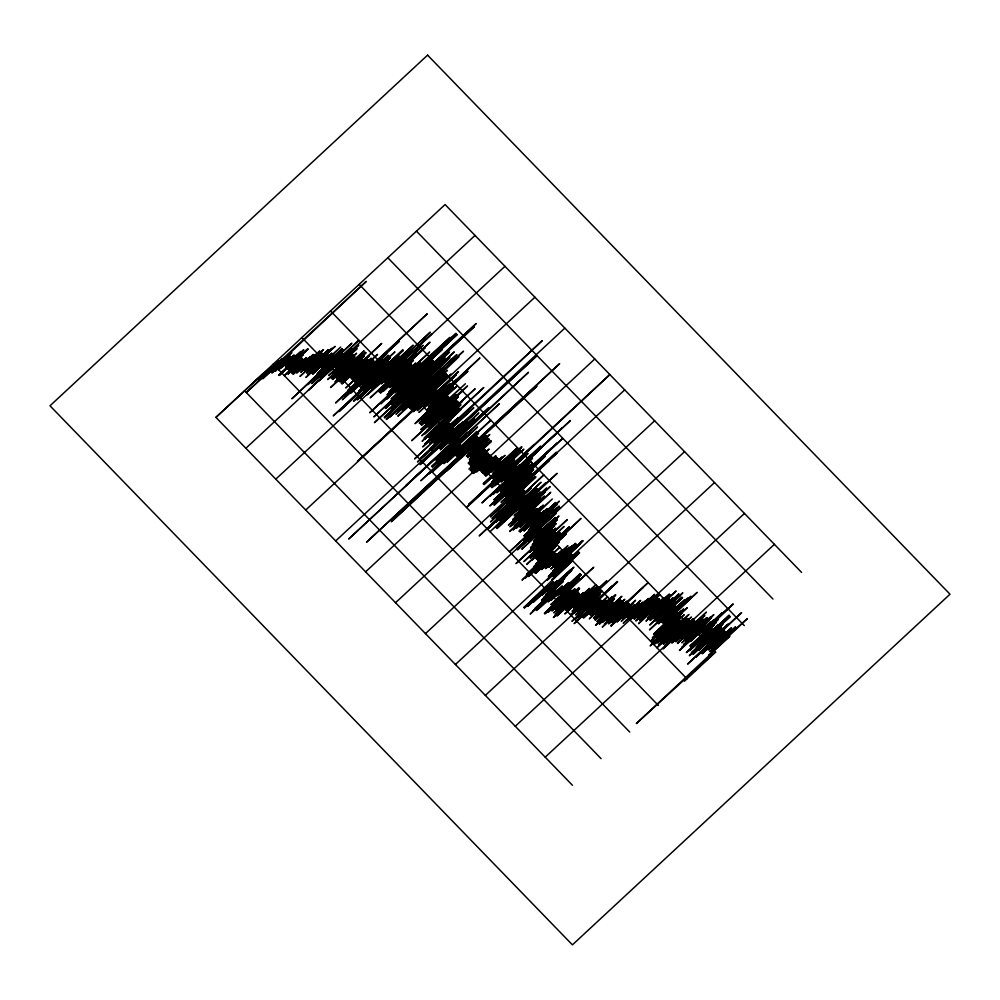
<?xml version="1.0" encoding="UTF-8"?>
<svg xmlns="http://www.w3.org/2000/svg" width="1000" height="1000" viewBox="0 0 1000 1000"><rect width="100%" height="100%" fill="white"/><g stroke="black" fill="none" stroke-linecap="round" stroke-linejoin="round"><path stroke-width="1.5" d="M298.587 364.812L301.125 362.325M444.613 428.7L447.15 426.213L431.463 440.65L446.887 425.938L431.125 440.312L449.225 423.25L422.65 446.887L446.025 425.05L430.262 439.425L450.9 419.862L424.787 443.988L460.788 409.65L442.488 426.512L483.825 387.475L428.6 437.713L459.525 408.35L428.2 437.3L456.788 410.625L441.025 425L456.25 410.075L424.938 439.038L453.45 412.287L422.137 441.25L460.938 404.7L424.137 438.212L462.475 401.175L444.05 417.9L475.163 388.75L425.025 434.012L458.275 401.95L421.75 435.75L450.337 409.075L426.763 430.7L457.488 401.138L431.175 425.037L451.737 405.425L438.587 417.375L448.938 407.638L428.038 426.912L456.425 400.037L411.688 440.675L458.288 396.863L429.113 422.925L457.625 396.175L428.913 422.713L462.512 391L420.775 429.625L467.512 385.962L438.8 412.488L462.175 390.662L433.325 417.05L453.963 397.5L432.8 416.512L456.175 394.675L427.388 421.138L450.763 399.3L424.588 423.35L447.762 401.312L421.45 425.225L465.387 383.762L420.387 424.125L448.7 397.188L419.462 423.162L448.038 396.5L419.325 423.025L447.775 396.225L421.138 419.787L457.4 385.725L417.738 421.388L454.125 387.463L415 423.663L443.575 397L417.463 421.112L448.25 391.613L427.225 410.75L453.2 386.5L426.625 410.138L467.962 371.1L428.3 406.763L479.925 357.912L430.375 403.8L456.35 379.538L429.837 403.25L450.475 383.688L418.888 412.375L442.262 390.538L423.837 407.262L447.075 385.288L423.438 406.85L453.963 377.075M541.587 528.763L528.763 541.062L555.337 517.425L521.812 549.212L553.2 520.325L535.1 537.388L558.938 516.038L538.3 535.588L556.737 518.862L533.825 541.175L557.4 519.55L534.025 541.388L554.925 522.1L534.487 541.862L550.375 527.625L532.288 544.7L548.237 530.525L532.75 545.175L556.25 523.475L530.413 547.863L554.05 526.3L530.938 548.413L552.1 529.412L515.975 563.612L544.688 537.075L529.2 551.725L552.837 530.163L529.725 552.275L555.837 528.15L538 545.5L556.5 528.837L533.263 550.812L567.312 519.575L533.525 551.087L554.625 532.013L523.913 561.575L555.288 532.7L532.05 554.663L550.35 537.812M550.413 537.875L537.525 550.1L555.887 533.312L529.975 557.638L564.1 526.462L530.438 558.112L559.55 531.987L533.713 556.375L554.675 537.175L536.512 554.163L560.025 532.475L526.7 564.462L552.8 540.337M545.062 588.525L547.6 586.038L523.9 607.525L572.587 560.75M323.237 359.613L307.95 374.475L331.788 353.113L305.875 377.438L326.775 358.162L319.088 365.55L329.575 355.95L311.55 373.075L340.725 347.025L312.613 374.175L333.512 354.9L321.15 367.675L342.25 348.6L321.55 368.088L337.638 354.05L317.137 373.75L343.25 349.625L291.887 398.75L351.85 343.2L307.85 384.588L339.3 355.763L321.262 372.9L342.438 353.9L316.462 378.15L342.9 354.375L311.85 383.6L358.85 340.213L322.8 374.475L346.438 352.912L320.725 377.438L352.438 348.9L308.363 390.225L339.675 361.262L319.05 380.825L358.713 345.163L335.4 367.062L354.162 350.688L338.6 365.262L357.1 348.6L328.713 375.487L352.55 354.125L332.25 374.025L353.413 355.012L332.65 374.438L353.55 355.15L327.7 379.55L356.613 353.212L331.112 377.95L354.875 356.525L332.038 378.913L350.725 362.463L332.638 379.525L364.15 350.775L338.3 375.163L361.812 353.475L336.362 378.275L365.613 352.287L337.3 379.225L366.012 352.7L335.025 381.987L358.988 360.775L335.625 382.6L364.338 356.075L330.55 387.575L356.788 363.6L346.7 373.612L362.525 359.312L339.225 381.213L357.912 364.762L342.35 379.35L363.25 360.062L339.888 381.9L381.75 343.413L343.025 380.025L369.2 355.988L346.025 378.025L364.588 361.438L341.213 383.275L367.85 359.7L341.875 383.95L365.375 362.262L352.762 374.762L371.312 358.175L350.812 377.863L372.113 359L351.413 378.475L377.525 354.363L352.013 379.1L373.113 360.025L352.413 379.513L370.7 362.65L352.938 380.05L373.913 360.85L358.35 375.425L371.438 363.4L358.55 375.625L369.025 366.025L345.725 387.925L371.838 363.812L353.738 380.875L372.362 364.363L362.013 374.1L427.25 313.775L354.663 381.838L399.4 341.2L355.325 382.525L386.712 353.638L347.987 390.25L382.175 359.162L335.562 402.962L377.287 364.338L346.175 393.5L388.312 355.275L344.637 397.013L389.038 356.037L342.362 399.775L394.913 351.887L350.7 393.062L384.762 361.825L358.775 386.087L390.625 357.675L362.312 384.625L386.287 363.4L360.375 387.725L389.425 361.538L366.312 383.638L402.837 349.85L358.7 391.1L379.663 371.887L361.5 388.888L403.3 350.337L333.25 415.9L390.613 362.762L380.262 372.512L398.688 355.788L338.988 411.613L398.963 356.062L370.637 383L399.55 356.675L363.162 390.6L413.175 345.2L353.612 401.163L400.812 357.975L356.812 399.363L409.162 351.275L357.275 399.85L430.262 332.2L360.075 397.638L412.362 349.462L370.962 388.438L402.537 359.762L376.763 384.212L397.738 365.012L382.175 379.588L431.788 333.775L372.025 389.538L421.562 343.65L367.337 394.913L407.337 359.6L381.362 383.85L423.162 345.3L386.763 379.225L410.475 357.725L384.5 381.987L416.075 353.3L390.1 377.562L411.463 358.762L385.625 383.15L430.025 342.175L370.2 397.863L425.288 347.488L381.075 388.675L407.188 364.55L384.087 386.662L410.387 362.75L379.2 391.838L413.188 360.538L379.4 392.05L410.85 363.225L385.012 387.625L411.45 363.85L380.4 393.075L406.775 369.237L383.4 391.062L404.3 371.788L401.838 374.338L409.712 367.15L391.675 384.288L412.85 365.288L389.613 387.262L415.712 363.137L389.738 387.388L415.975 363.413L390 387.663L411.1 368.6L392.938 385.588L429.663 352.013L396.012 383.65L414.575 367.062L393.938 386.625L420.175 362.638L388.988 391.725L417.9 365.4L387.05 394.837L450.087 337.337L369.75 412.725L456.087 333.325L380.962 403.875M445.213 429.312L440.062 434.225L455.763 419.775L432.45 441.688L458.562 417.562L414.55 458.95L542.3 340.588L441.4 435.588L454.75 423.837L434.05 443.325L473.775 407.738L429.762 449.125L445.525 434.75L419.613 459.075L453.738 427.9L417.475 461.962L446.25 435.5L430.7 450.075L454.462 428.663L446.85 436.112L460.075 424.225L441.912 441.225L462.875 422.013L447.388 436.662L466.075 420.213L445.312 439.637L468.812 417.938L432.625 452.062L537.062 355.6L420.062 464.637L467.337 421.512L439.025 448.462L465.538 424.762L447.438 441.825L478.825 412.938L440.35 449.837L474.538 418.738L451.238 440.637L472.537 421.775L449.288 443.738L488.688 407.812L405.812 485.675L468.387 427.7L348.663 539.025L528.488 372.287L443.137 452.713L458.837 438.263L443.275 452.85L456.362 440.825M511.788 498.013L519.338 490.487L490.487 516.888L532.087 478.113L508.387 499.613L549.45 460.3L510.262 496.438L557.062 452.837L504.85 501.075L556.875 452.638L522.95 484L556.475 452.225L509.2 495.337L532.562 473.512L501.05 502.25L527.025 478L511 492.1L531.5 472.413L505.4 496.525L533.575 469.45L494.05 505.238L545.4 456.125L503.6 494.675L542.4 458.125L492.725 503.875L562.775 438.3L489.787 505.95L557.362 442.938L494.8 500.913L552.025 447.638L493.8 499.875L532.737 463.462L500.812 491.8L529.263 464.988L507.638 483.525L530.938 461.613L496.812 492.788L527.938 463.625L501.763 487.675L532.55 458.175L493.212 494.175L526.675 462.325L490.15 496.112L539.3 449.825L481.938 502.95L570.35 420.588L515.6 471.312L562.4 427.713L507.388 478.15L535.9 451.413L504.513 480.3L540.712 446.163L506.587 477.337L519.538 465.175L501.112 481.9L516.675 467.312L500.85 481.625L516.138 466.775L500.387 481.138L515.875 466.5L494.913 485.7L517.95 463.525L491.838 487.65L528.038 453.512L491.037 486.825L516.95 462.5L509.075 469.688L514.212 464.787L511.55 467.137M573.65 602.7L578.8 597.8M423.45 381.337L415.7 388.663L441.812 364.538L384.712 417.95L450.087 357.762L406.675 399.775L427.575 380.487L386.25 419.525L456.887 354.575L389.25 417.525L444.538 367.35L408.137 401.275L429.038 382L398.325 411.562L463.5 351.175L395.988 414.263L459.012 356.763L402.388 410.65L444.25 372.163L413.2 401.388L436.7 379.7L434.162 382.188L397.837 416.175L447.388 370.3L409.05 407.325L446.112 374.087L409.712 408.013L438.438 381.475L410.188 408.488L447.238 375.25L410.85 409.175L445.037 378.075L419.325 402.6L437.887 386.012L419.725 403.013L451.037 374.062L357.488 461.325L428.4 396.65L415.513 408.875L420.788 404.113M611.712 611.337L619.462 604.012M682.825 633.663L690.575 626.337M275 371.1L290.163 356.112L271.863 372.975L287.425 358.4L274.062 370.15L289.488 355.425L273.8 369.875L291.837 352.738L273.475 369.525L291.438 352.325L262.65 378.787L366.225 281.438L246.3 392.55L282.625 358.55L258.925 380.05L279.625 360.562L261.325 377.425L271.675 367.675L258.263 379.363L271.075 367.062L255.125 381.238L262.863 373.913L215.925 417.375L572.425 785.25M302.45 363.7L292.1 373.438L302.587 363.837M440.288 429.338L450.637 419.6M552.875 540.413L532.175 559.9L561.35 533.837L535.438 558.162L569.362 526.788L540.913 553.6L556.675 539.225L538.775 556.5L564.875 532.375L536.438 559.188L562.612 535.138L541.912 554.625L581.038 518.413L537.5 560.288L566.337 533.888L538.025 560.837L559.325 541.962L535.95 563.8L557.188 544.862L533.812 566.7L554.85 547.55L526.525 574.5L550.1 552.875L522.05 580.087L553.638 551.413L525.125 578.15L551.625 554.45L528.263 576.275L559.575 547.325L528.525 576.55L552.288 555.125L534.263 572.263L555.562 553.4L534.925 572.95L555.825 553.675L535.462 573.5L556.362 554.225L540.925 568.938L562.225 550.062M577.587 601.65L587.938 591.912M598.188 612.712L608.538 602.962M660.462 610.588L670.812 600.837M693.225 629.075L682.875 638.825L706.85 617.6L688.875 634.812L707.25 618.013L681.8 642.812L702.7 623.538L687.138 638.112L710.913 616.688L692.95 633.9L713.85 614.612L685.525 641.562L711.637 617.45L688.263 639.275M288.087 359.087L275.125 371.238L290.825 356.8L277.863 368.963L291.212 357.212L278.4 369.513L294.088 355.062L278.663 369.787L291.75 357.762L281.4 367.5L294.488 355.475L281.537 367.638L300.562 351.538L285.462 366.587L303.762 349.725L285.8 366.938L298.888 354.913L286.125 367.275L299.55 355.6L278.775 375.012L307.825 348.812L279.237 375.487L308.025 349.025L287.45 368.65L303.412 354.475L288.05 369.263L301.137 357.238L288.45 369.675L301.938 358.062L284.375 375.675L302.938 359.087L287.9 374.212L306.462 357.625L291.3 372.612L307 358.175L294.312 370.613L310.525 356.712L300.175 366.463L313.263 354.438L298.1 369.425L313.8 354.988L293.025 374.4L313.925 355.125L298.5 369.837L319.8 350.962L296.625 373.013L315.325 356.562L302.5 368.85L323.475 349.65L302.762 369.125L321.463 352.675L300.825 372.238L321.725 352.95L303.562 369.95L322.125 353.363L304.625 371.05L328.4 349.625L299.95 376.438L320.85 357.15L313.1 364.475L326.388 352.663L311.025 367.438L332 348.237L314.1 365.5L335.138 346.362L306.55 373.038L327.512 353.825L312.025 368.475L327.912 354.237L317.838 364.25L323.175 359.55M412.287 374.913L399.325 387.075L415.025 372.638L386.438 399.312L457.225 334.487L394.913 392.738L442.125 349.55L398.05 390.863L432.438 359.975L391.1 399.012L433.3 360.863L399.513 392.375L431.025 363.625L373.8 416.9L423.675 371.362L395.363 398.3L476.225 323.475L385.412 408.462L474.363 326.637L404.312 392.212L409.588 387.45L399.225 397.188L414.925 382.75L391.688 404.712L449.513 352.062L374.45 422.675L429.738 372.5L390.737 408.85L445.5 358.125L393.475 406.562L440.812 363.512L404.487 397.512L425.387 378.225L407.225 395.225L415.112 388.038L409.963 392.95L454.3 351.9L384.188 417.4L428.525 376.362L389.525 412.7M444.75 428.837L431.788 441L450.15 424.2L429.45 443.688L445.138 429.25M500.925 476.6L609.85 374.55L466.538 507.488L534.188 444.55L468.612 504.525L512.562 463.075L491.662 482.35L514.562 460.037L493.663 479.312L514.3 459.762L493.4 479.038L513.837 459.288L495.4 476L523.85 449.2L492.475 478.088L515.513 455.9L499.812 470.35L515.375 455.763L510.1 460.538L512.638 458.05L483.925 484.588L520.125 450.45L483.2 483.825L521.8 447.075L493.088 473.612L521.6 446.875L500.562 466.012L513.513 453.85L499.963 465.4L515.525 450.812L497.1 467.537L515.125 450.4L491.625 472.1L517.463 447.713L485.613 476.112L501.112 461.475L487.95 473.425L500.65 460.988L487.488 472.95L500.375 460.712L484.625 475.087L500.112 460.438L486.962 472.4L505.062 455.325L484.025 474.475L501.788 457.062L486.1 471.512L498.65 458.938L482.9 473.312L495.85 461.15L482.7 473.1L495.65 460.938L495.188 460.462L482.1 472.488L495.05 460.325L481.9 472.287L497.388 457.638L481.5 471.875L494.45 459.712L483.713 469.038L493.988 459.225L483.512 468.837L496.262 456.475L480.575 470.913L496.062 456.262L480.175 470.5L495.662 455.85L479.975 470.3L492.537 457.725L476.575 471.887L489.525 459.725L492 457.175L476.238 471.55L491.475 456.625L473.175 473.488L488.738 458.913L472.975 473.288L488.462 458.638L475.112 470.387L487.738 457.887L472.05 472.325L490.138 455.262L474.25 469.5L489.675 454.775L471.375 471.637L486.938 457.062L473.787 469.012L486.737 456.85L473.587 468.812L486.538 456.65L473.387 468.6L486.075 456.175L472.987 468.188L488.488 453.55L470.188 470.4L487.95 453L472.188 467.375L485.15 455.213L468.925 469.1L489.1 449.075L470.6 465.725L486.087 451.075L470.4 465.525L485.425 450.4L469.475 464.562L484.963 449.913L469.275 464.363L484.837 449.775L471.275 461.325L484.1 449.025L471.012 461.05L483.975 448.888L468.212 463.263L491.45 441.287L470.288 460.3L490.988 440.812L470.087 460.087L488.25 443.088L469.888 459.888L485.45 445.3L469.35 459.338L484.913 444.762L471.763 456.712L489.525 439.3L471.225 456.163L486.65 441.45L473.1 452.987L488.6 438.35L467.7 457.625L485.725 440.487L470.037 454.938L485.525 440.288L469.575 454.45L485.062 439.8L469.3 454.175L484.862 439.6L466.5 456.388L489.8 434.487L468.837 453.7L486.4 436.087L470.65 450.462L486.2 435.875L446.275 471.262L461.775 456.613L391.325 521.775L536.962 386.138L437.337 477.362L559.675 363.625L366.562 542.175L473.2 442.887L460.112 454.9L478.075 437.7L462.25 452.013L477.55 437.15L456.65 456.438L477.013 436.613L456.112 455.887L476.488 436.062L455.588 455.337L478.625 433.162L447.238 462.05L473.013 437.587L451.912 456.662L454.45 454.175L490.788 420.175L443.837 463.638L467.212 441.812L456.662 451.35L476.962 431.45L442.975 462.75L460.938 445.55L432.225 472.088L457.938 447.55L429.025 473.888L460.012 444.588L420.812 480.725L477.575 426.975L438.312 463.05L461.625 441.138L432.312 467.062L466.1 435.55L437.312 462.025L465.9 435.35L444.862 454.487L499.487 403.638L431.712 466.45L467.775 432.175L436.062 460.712L459.1 438.537L456.425 440.887M512.075 488.113L525.037 475.95M495.812 517.275L508.762 505.112M528.25 515L515.288 527.163L533.85 510.575L513.088 529.987L533.987 510.712L531.512 513.263L536.788 508.5L521.3 523.15L537.05 508.775L516.287 528.188L534.65 511.4L529.837 516.638L540.525 507.238L519.825 526.725L543.387 505.1L520.212 527.137L552.337 499.012L519.138 531.138L537.438 514.275L519.338 531.337L540.5 512.337L520 532.025L540.975 512.812L522.8 529.812L541.1 512.95L525.612 527.6L544.1 510.938L541.562 513.425L546.975 508.8L531.413 523.375L547.312 509.137L524 531.038L555.712 502.5L530 527.025L553.575 505.4L532.812 524.812L559.388 501.175L530.8 527.85L554.312 506.15L528.4 530.475L557.375 504.212L523.85 536L552.762 509.663L529.663 531.775L553.225 510.15L524.65 536.812L556.3 508.212L509.487 551.812L559.237 506.125L522.913 540.125L549.15 516.15L525.913 538.125L549.487 516.487L531.312 533.488L549.612 516.625L534.125 531.275L549.875 516.9L539.725 526.85L560.625 507.575L516.487 548.825L556.213 513.225L517.487 549.85L541.45 528.625M586 615.438L598.95 603.275M589.8 614.25L607.562 596.85L583.525 618L601.425 600.725L583 617.45L601.163 600.45L585.462 614.888L600.9 600.175L587.675 612.062L598.025 602.325L574.125 623.612L617.663 581.737L591.425 605.725L617.4 581.462L593.9 603.162L612.062 586.163L585.812 610.15L598.775 597.987L575.062 619.475L595.837 600.062L577.537 616.925L592.962 602.2L579.875 614.225L590.225 604.487L571.938 621.35L600.112 594.263L584.025 608.3L596.975 596.138L578.55 612.863L601.925 591.025L575.675 615L593.837 598.013L583.362 607.612L596.312 595.45L577.888 612.175L598.387 592.487L577.225 611.487L592.788 596.912L579.688 608.938L600.462 589.525L574.087 613.362L594.525 593.6L570.55 614.825L606.812 580.763L578.1 607.288L598.737 587.737L572.1 611.3L598.075 587.05L574.038 608.2L597.413 586.362L573.775 607.925L594.538 588.513L576.175 605.3L594.338 588.312L572.837 606.975L591 589.975L564.763 613.95L595.887 584.788L566.9 611.05L587.675 591.638L569.038 608.15L589.475 588.4L568.312 607.4M602.888 602.238L589.925 614.388L606.025 600.363L590.462 614.938L606.15 600.5L590.6 615.075L606.812 601.188L593.862 613.35L612.288 596.625L589.312 618.862L615.562 594.888L594.788 614.3L615.688 595.025L594.925 614.438L613.488 597.85L595.725 615.262L614.15 598.538L593.513 618.088L614.412 598.812L596.388 615.95L612.075 601.5M596.6 611.062L609.55 598.9M599.65 614.212L612.612 602.05M619.55 619.425L632.5 607.263M635.8 615.775L648.763 603.612M659.05 614.237L674.613 599.65L653.438 618.663L676.675 596.688L653.175 618.387L678.888 593.862L650.175 620.388L673.55 598.562L652.25 617.425L672.875 597.875L649.375 619.575L670.15 600.15L648.85 619.025L666.875 601.888L645.975 621.163L664.137 604.175L651.05 616.188L669.087 599.062L648.188 618.337L668.812 598.787L647.913 618.062L676.1 590.988L649.725 614.825L670.487 595.413L649.188 614.275L669.825 594.725L638.513 623.675L669.562 594.45L648.525 613.587L669.3 594.175L648 613.038L660.95 600.887L640.05 620.163L663.288 598.188L639.788 619.888L660.55 600.475L639.65 619.75L657.688 602.612L639.125 619.2L657.025 601.925L638.725 618.787L659.362 599.237L635.85 620.938L659.163 599.038L640.537 615.55L658.562 598.413L637.4 617.425L655.163 600.013L634.263 619.288L659.837 594.625L641.55 611.487L656.975 596.775L633.062 618.062L658.512 593.263L629.8 619.788L650.562 600.375L629.538 619.513L650.175 599.963L631.475 616.413L649.638 599.412L628.6 618.562L654.575 594.312L623.263 623.263L648.975 598.737L628.075 618.013L648.713 598.462L630.413 615.325L645.837 600.6L627.15 617.05M672.138 602.212L656.575 616.788L682.812 592.812L649.688 625L670.725 605.862L655.238 620.513L676.338 601.438L655.763 621.05L682.075 597.15L666.575 611.788L682.537 597.625L649.475 629.888L675.913 606.112L657.825 623.175L676.587 606.8L658.425 623.8L676.712 606.938L661.15 621.512L684.663 599.812L663.962 619.3L684.862 600.025L661.55 621.925L687.862 598.013L662.087 622.475L691.062 596.213L662.613 623.025L681.312 606.575L665.75 621.15L697.2 592.337L653.587 634.138L677.3 612.638L654.525 635.087L672.887 618.3L657.325 632.875L680.825 611.188L652.312 637.925L683.637 608.962L652.65 638.263L681.762 612.137L650.575 641.225L687.3 607.65L658.85 634.45L682.362 612.762L658.988 634.587L677.412 617.863L656.775 637.425L675.475 620.975L652.1 642.8L681.35 616.825L650.163 645.913L684.212 614.675L655.837 641.55L679.6 620.125L653.888 644.65L680.537 621.087L657.163 642.925L683.4 618.938L662.763 638.5L688.938 614.45L660.625 641.388L684.137 619.7L661.025 641.8L684.663 620.25L658.688 644.5L687.8 618.375L656.875 647.738L685.588 621.2L662.487 643.312L691.462 617.05L665.625 641.438L686.65 622.3L663.288 644.137L689.388 620.013L668.625 639.438L687.188 622.85L666.55 642.4L693.188 618.837L664.75 645.638L683.037 628.775L667.475 643.363L683.175 628.913L667.613 643.5L683.7 629.462L662.938 648.875L694.65 620.337L671.275 642.175L692.312 623.025L671.812 642.725L692.712 623.438L671.938 642.862L690.375 626.138M690.438 626.2L677.487 638.362L706.462 612.1L675.875 641.812L704.788 615.475L681.488 637.388L702.387 618.1L681.688 637.587L700.312 621.075L682.35 638.275L700.638 621.413L685.088 635.988L703.45 619.2L677.463 643.45L693.162 629.012M706.562 622.425L688.538 639.55L709.438 620.275L683.587 644.663L704.562 625.45L681.587 647.7L697.275 633.263M691.488 673.238L704.575 661.213L636.337 723.55L729.825 636.213L708.525 655.075M423.738 396.95L441.9 379.95M435.662 393.938L456.425 374.525L417.163 410.588L458.5 371.55L429.787 398.088L437.537 390.763L421.65 405L437.2 390.425L418.913 407.287L437.075 390.288L413.3 411.712L431.463 394.712L420.85 404.175M562.3 550.138L541.525 569.55L567.9 545.712L552.413 560.363L565.562 548.4L547.4 565.4L565.763 548.612L545.325 568.362L561.15 554.062L545.588 568.638L569.425 547.288L548.725 566.775L569.625 547.487L548.987 567.038L572.625 545.487L551.862 564.9L575.5 543.337L555.2 563.237L576.1 543.95L552.863 565.925L576.763 544.637L550.85 568.962L582.7 540.562L554.188 567.3L582.962 540.825L559.663 562.737L580.625 543.525L555.188 568.325L568.275 556.3M545.138 588.587L524.362 608L553.413 581.812L527.5 606.138L551.075 584.5L527.7 606.337L553.938 582.362L533.175 601.775L554.075 582.5L533.438 602.05L554.338 582.775L541.512 595.062L557.212 580.625L541.788 595.337L571.087 569.425L550.388 588.913L573.9 567.212L548.05 591.6L571.888 570.25L545.913 594.5L566.875 575.288L543.837 597.463L564.8 578.25L541.5 600.163L562.4 580.875L547.175 595.8L562.863 581.362L544.763 598.425L563.062 581.562L534.888 608.65L553.312 591.925L532.537 611.337L553.513 592.125L530.2 614.025L556.65 590.262L536.213 610.013L562.388 585.962L536.675 610.5L568.85 582.438L548.15 601.912L569.388 582.975L551.287 600.05L580.2 573.713L557.025 595.763L580.8 574.338L562.7 591.4L581.2 574.75L560.7 594.438L578.987 577.575L563.562 592.288L576.788 580.4L550.812 604.663L579.85 578.462L553.95 602.788L593.737 567.263L544.388 613.35L562.688 596.487L544.587 613.562L562.888 596.7L544.85 613.825L571.562 590.325L548.188 612.163L569.288 593.088L553.862 607.812L574.9 588.663L551.925 610.913L575.688 589.487L555.188 609.175L570.887 594.738M624.913 604.55L643.088 587.55M680.275 595.3L656.912 617.125L680.413 595.438M694.362 671.1L712.525 654.1M407.938 401.075L444.338 367.15M684.412 681.25L715.525 652.087L691.625 673.375M215.925 417.375L445.1 204.55L801.6 572.425M245.863 448.263L475.037 235.438M275.8 479.15L504.975 266.325M305.725 510.037L534.913 297.225M335.662 540.938L564.837 328.113M365.6 571.825L594.775 359M395.538 602.712L624.712 389.888M425.475 633.6L654.65 420.775M455.412 664.488L684.587 451.675M485.337 695.387L714.513 482.562M515.275 726.275L744.45 513.45M545.212 757.163L774.388 544.338M511.912 498.15L535.487 476.525L506.975 503.263L535.887 476.938L492.013 518.462L523.862 490.05L490.475 521.975L524.525 490.737L496.337 517.825L520.05 496.325L512.5 503.862L543.812 474.9L479.237 535.913L531.462 487.675L487.587 529.2L524.175 495.487L495.662 522.225L516.625 503.013L498.462 520.013L516.763 503.15L499.062 520.625L541.062 482.275L515.087 506.525L535.988 487.25L490.037 531.737L537.25 488.55L495.85 527.525L527.825 499.25L504.45 521.087L546.188 482.463L496.838 528.55L557.137 473.338L528.688 500.138L539.175 490.538L526.413 502.9L536.962 493.363L529.425 500.9L534.763 496.2L519.2 510.775L532.362 498.825L514.188 515.812L540.7 492.113L517.725 514.362L546.638 488.025L512.85 519.538L542.225 493.688L508.438 525.2L550.175 486.562L521.663 513.312L545.3 491.75L521.987 513.65L540.55 497.062L511.975 523.737L533.2 504.8L509.963 526.775L544.487 496.012L518.775 520.538L537.075 503.688L514.163 526L550.75 492.275L509.613 531.512L528.112 514.862M572.513 560.688L551.613 579.963L579.6 552.675L553.225 576.512L573.987 557.1L555.562 573.825L578.675 551.712L547.025 580.325L570.325 558.425L551.7 574.938L572.337 555.388L548.562 576.812L571.875 554.913L548.362 576.613L571.6 554.637L550.7 573.913L571.4 554.425L552.837 571.013L571.013 554.012L568.337 556.362M558.062 607.038L578.962 587.75L555.588 609.587L576.625 590.45L558.725 607.712L579.625 588.438L553.775 612.825L577.413 591.263L561.862 605.85L575.075 593.962L559.525 608.538L577.95 591.812L557.375 611.438L578.475 592.362L555.237 614.338L576.138 595.062L555.375 614.475L576.737 595.675L553.362 617.513L579.538 593.462L559.175 613.288L577.463 596.425L561.912 611L575 598.987L556.838 615.975L580.875 594.825L565.312 609.412L583.6 592.55L565.438 609.55L581.138 595.1M623.787 603.375L605.5 620.237L623.525 603.112L602.487 622.25L618.05 607.675L599.362 624.125L624.8 599.312L606.237 615.9L621.663 601.188L595.562 625.3L618.8 603.337L602.837 617.5L621 600.5L602.712 617.362L620.737 600.225L596.962 621.65L620.075 599.55L601.775 616.4L619.938 599.412L601.65 616.263L619.812 599.275L601.112 615.725L621.875 596.3L595.375 620.013L613.538 603.013L595.237 619.875L613.4 602.875L595.112 619.738L613.138 602.6L594.712 619.325L612.875 602.325L599.388 613.938L612.337 601.775L596.65 616.225L612.212 601.638L599.125 613.663M691.9 648.138L710.2 631.275L689.438 650.688L718.612 624.637L697.837 644.05L729.225 615.175L696.162 647.425L730.425 616.4L691.425 652.75L722.938 624L689.35 655.713L721.062 627.175L693.012 654.388L719.125 630.275L703.763 645.062L722.262 628.4L698.888 650.238L728 624.113L707.237 643.525L741.612 612.638L687.588 664.112L718.975 635.225L695.8 657.262L724.712 630.938L701.35 652.775L722.25 633.5L704.35 650.763L725.45 631.688L702.275 653.737L731.513 627.75L708.475 649.925L729.375 630.638L711.213 647.638L726.912 633.2L711.413 647.85L735.588 626.838L712.412 648.875L725.5 636.85M273.337 369.387L286.425 357.375M322.125 373.787L337.825 359.35M369.862 377.088L385.55 362.65M394.15 381.737L407.238 369.712M406.3 373.837L419.387 361.812M553.725 607.675L566.812 595.65M599.438 619.1L612.525 607.075M610.837 615.538L623.925 603.513L608.362 618.1L626.663 601.237L606.025 620.788L648.162 582.575L604.35 624.163L625.45 605.087L602.275 627.137L628.65 603.288L613.088 617.875L623.575 608.263L610.625 620.425L626.45 606.125L610.887 620.7L629.188 603.837L608.675 623.525L627.112 606.8L611.812 621.663L630.25 604.938L617.288 617.1L635.588 600.237L612.475 622.337L633.375 603.062L612.75 622.612L631.312 606.025M618.488 618.325L631.575 606.3L610.8 625.725L631.838 606.575L611.075 626L631.975 606.712L621.625 616.462L634.975 604.712L617.075 621.975L640.713 600.413L622.55 617.413L638.237 602.975M622.812 617.688L638.9 603.663L623.475 618.375L639.175 603.938L621.275 621.2L642.575 602.337M625.737 620.7L641.425 606.263M710.075 651.562L747.387 618.6L726.688 638.088M345.988 367.775L356.475 358.162M559.338 603.25L569.825 593.638M576.587 621.05L587.075 611.45M669.137 624.637L679.625 615.037M684.45 645.55L694.938 635.95L679.375 650.525L708.288 624.2L695.337 636.362L711.162 622.05L690.387 641.475L713.9 619.775L698.337 634.35L722.038 612.863L701.538 632.55L727.85 608.638L709.688 625.638L733.188 603.938L700.062 636.138L718.363 619.275L708.012 629.012L713.288 624.25L689.912 646.087L716.35 622.312L692.975 644.137L714.013 625L690.913 647.113L712.013 628.038L691.3 647.525L709.6 630.662L686.3 652.562L710.062 631.138M261.062 377.15L268.938 369.963M342.7 374.6L350.588 367.413M609.237 613.9L617.125 606.712M291.85 368.075L297.125 363.312M660.05 635.688L665.325 630.925M322.775 359.137L325.45 356.788M432.663 395.938L435.337 393.587M416.45 231.15L772.95 599.025M387.812 257.75L744.312 625.625M359.162 284.363L715.662 652.225M330.513 310.963L687.013 678.838M301.863 337.562L658.363 705.438M273.225 364.162L629.725 732.038M244.575 390.775L601.075 758.637M517.925 494.137L515.388 496.625L517.925 494.137M603.688 603.05L593.337 612.8L603.812 603.188M536.962 493.363L521.413 507.95L537.1 493.5M571.013 594.875L557.925 606.9L571.013 594.875M575.413 594.3L559.85 608.888L575.538 594.438M581.263 595.237L568.175 607.263L581.263 595.237M633.375 603.062L620.425 615.225L633.513 603.2M631.438 606.163L618.35 618.188L631.438 606.163M638.375 603.112L622.688 617.55L638.375 603.112M642.7 602.475L627.013 616.912L642.7 602.475M704.312 620.087L688.75 634.675L704.438 620.225M700.013 630.975L684.325 645.413L700.013 630.975M725.625 636.987L709.938 651.425L725.625 636.987M443.837 397.275L420.475 419.1L443.975 397.413M516.625 462.163L498.462 479.162L516.625 462.163M626.975 606.663L608.812 623.663L626.975 606.663M630.112 604.8L611.95 621.8L630.112 604.8M427.587 55.138L50 405.788L572.413 944.862L950 594.212L427.587 55.138"/></g></svg>
